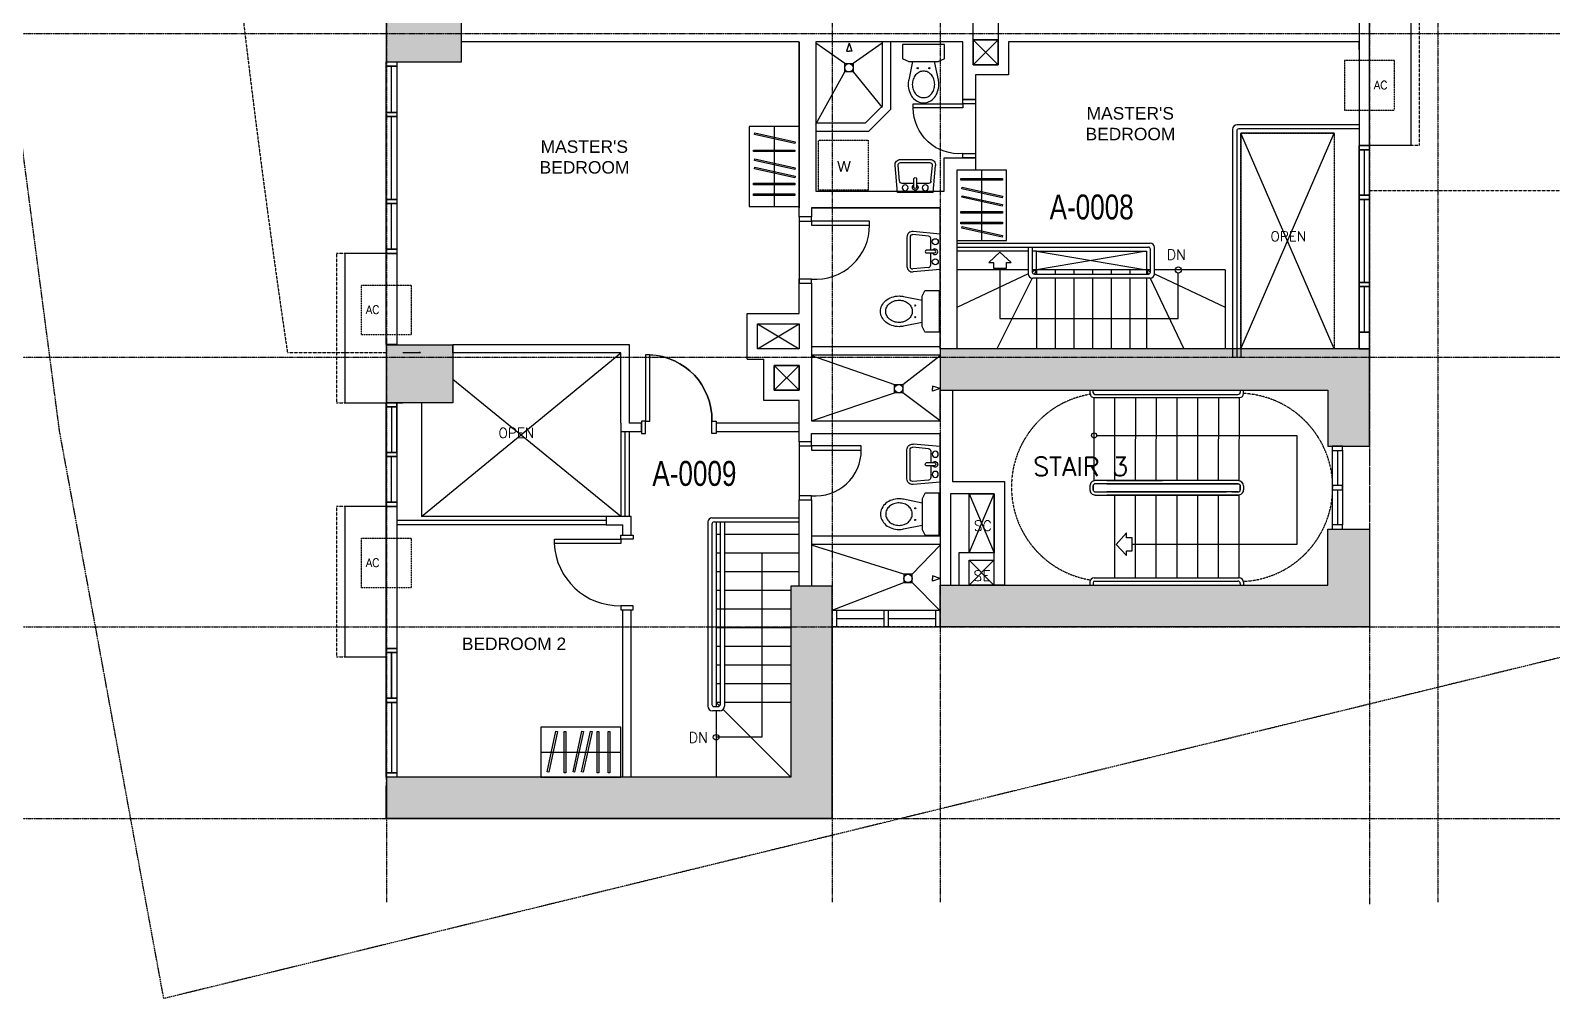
# Model space of a CAD drawing. Header units: inches. Extents: x -189245 to 740841, y -215444 to 469401.
# Drawn here: x 181993 to 200340, y -144612 to -132944 of the extents above; entities that cross this region are included whole.
import ezdxf
from ezdxf.enums import TextEntityAlignment as Align

# ---------------------------------------------------------------- set-up
doc = ezdxf.new("R2010")
doc.units = ezdxf.units.IN
doc.header["$LTSCALE"] = 10
doc.header["$MEASUREMENT"] = 0
for name, pattern in [('GRID NORMAL$0$GRID BASEMENT$0$GRID GROUND$0$GRID$0$$0$PHANTOM', [2.5, 1.25, -0.25, 0.25, -0.25, 0.25, -0.25]), ('HIDDEN', [0.375, 0.25, -0.125]), ('HIDDEN2', [0.1875, 0.125, -0.0625]), ('LEOJ', [0.3, 0.2, -0.1])]:
    doc.linetypes.add(name, pattern=pattern)
for name, color, linetype in [('3', 252, 'Continuous'), ('A-CMU WALL', 4, 'Continuous'), ('A-DOOR', 1, 'Continuous'), ('A-EQUIPMENT', 2, 'Continuous'), ('A-EQUIPTMENT', 1, 'Continuous'), ('A-FIXTURE', 2, 'Continuous'), ('A-FIXTURES', 2, 'Continuous'), ('A-GRID', 8, 'Continuous'), ('A-HATCH GRAVEL', 8, 'Continuous'), ('A-HATCH-SOLID', 252, 'Continuous'), ('A-RAILING', 2, 'Continuous'), ('A-SHEARWALL', 6, 'Continuous'), ('A-STAIR', 1, 'Continuous'), ('A-TEXT', 3, 'Continuous'), ('A-UNIT NUMBER', 2, 'Continuous'), ('A-WINDOW', 2, 'Continuous'), ('CABINET', 1, 'Continuous'), ('COLUMN', 6, 'Continuous'), ('GRID BASEMENT$0$A-PROPERTY LINE', 1, 'Continuous'), ('TEXT', 3, 'Continuous'), ('TSG - plaster', 4, 'Continuous'), ('TSG- Beam', 4, 'LEOJ'), ('TSG- DIM-WALL SETOUT', 1, 'Continuous'), ('TSG- OPENNING', 1, 'Continuous'), ('TSG- plaster', 4, 'Continuous'), ('TSG- ZOCALLO', 86, 'HIDDEN2'), ('TSG-DIM_WINDWS', 1, 'Continuous'), ('TSG-DRYWALL', 2, 'Continuous')]:
    doc.layers.add(name, color=color, linetype=linetype)
doc.styles.add('ARIAL', font='ARIAL.TTF', dxfattribs={"width": 0.75})
doc.styles.add('PRSP_Simplex', font='simplex.shx')

# ---------------------------------------------------------------- blocks, each defined once
blk = doc.blocks.new('STAIR 1 2 3')
at = {"layer": 'A-STAIR', "color": 2, "linetype": 'Continuous'}
for p, q in [((-38998, -30338), (-38998, -30300)), ((-38960, -30330), (-38960, -30300)), ((-38948, -30388), (-37198, -30388)), ((-38940, -30350), (-37216, -30350)), ((-37186, -30320), (-37186, -30300)), ((-37148, -30338), (-37148, -30300)), ((-39000, -31452), (-39000, -31501)), ((-38962, -31501), (-38962, -31451)), ((-38937, -31525), (-37353, -31525)), ((-37213, -31427), (-38859, -31427)), ((-38797, -31389), (-38127, -31389)), ((-38797, -31427), (-37213, -31427)), ((-37213, -31525), (-38797, -31525)), ((-37213, -31389), (-38023, -31389)), ((-37188, -31501), (-37188, -31451)), ((-37150, -31452), (-37150, -31501)), ((-38937, -31563), (-37213, -31563)), ((-37213, -31563), (-38797, -31563)), ((-39000, -32612), (-39000, -32650)), ((-38950, -32562), (-37200, -32562)), ((-38942, -32600), (-37218, -32600)), ((-37188, -32630), (-37188, -32650)), ((-37150, -32612), (-37150, -32650))]:
    blk.add_line(p, q, dxfattribs=at)
at = {"layer": 'A-STAIR', "linetype": 'Continuous'}
blk.add_line((-37040, -30300), (-37040, -30300), dxfattribs=at)
for points in [[(-38950, -31389), (-38948, -30388)], [(-38700, -31389), (-38698, -30388)], [(-38450, -31389), (-38448, -30388)], [(-38200, -31389), (-38198, -30388)], [(-37950, -31389), (-37948, -30388)], [(-37700, -31389), (-37698, -30388)], [(-37450, -31389), (-37448, -30388)], [(-37200, -31390), (-37198, -30388)], [(-38700, -32562), (-38700, -31563)], [(-38450, -32562), (-38450, -31563)], [(-38200, -32562), (-38200, -31563)], [(-37950, -32562), (-37950, -31563)], [(-37700, -32562), (-37700, -31563)], [(-37450, -32562), (-37450, -31563)], [(-37200, -32562), (-37200, -31561)]]:
    blk.add_lwpolyline(points, dxfattribs=at)
at = {"layer": 'A-STAIR'}
blk.add_lwpolyline([(-38920, -30844), (-36507, -30844), (-36507, -32157), (-38492, -32157)], dxfattribs=at)
at = {"layer": 'A-STAIR', "color": 2, "linetype": 'Continuous'}
for points in [[(-38859, -31427), (-38937, -31427, 0.414214), (-38962, -31452), (-38962, -31501)], [(-37291, -31427), (-37213, -31427, -0.414214), (-37188, -31452), (-37188, -31501)], [(-37291, -31525), (-37213, -31525, 0.414214), (-37188, -31500), (-37188, -31451)]]:
    blk.add_lwpolyline(points, format="xyb", dxfattribs=at)
for points in [[(-38023, -31389), (-38937, -31389)], [(-38962, -32620), (-38962, -32650)]]:
    blk.add_lwpolyline(points, dxfattribs=at)
at = {"layer": 'A-STAIR', "color": 2}
blk.add_lwpolyline([(-38560, -32020), (-38685, -32157), (-38560, -32293), (-38560, -32235), (-38492, -32235), (-38492, -32079), (-38560, -32079)], close=True, dxfattribs=at)
blk.add_circle((-38950, -30844), 30, dxfattribs=at)
at = {"layer": 'A-STAIR', "linetype": 'HIDDEN'}
for centre, radius, start, end in [((-38813, -31467), 1133, 99.4002, 260.906), ((-37208, -31471), 1134, 272.9105, 86.9794)]:
    blk.add_arc(centre, radius, start, end, dxfattribs=at)
at = {"layer": 'A-STAIR', "color": 2, "linetype": 'Continuous'}
for centre, radius, start, end in [((-38948, -30338), 50, 180, 270), ((-38940, -30330), 20, 180, 270), ((-37216, -30320), 30, 270, 0), ((-37198, -30338), 50, 270, 0), ((-38937, -31452), 63, 89.9999, 179.9999), ((-38938, -31500), 62.2, 180.1359, 270.7807), ((-38938, -31500), 62.2, 180.1359, 270.7808), ((-38938, -31500), 24.2, 180.3533, 271.9849), ((-38938, -31500), 24.2, 180.3534, 271.985), ((-37213, -31452), 63, 359.9999, 89.9999), ((-37212, -31500), 62.2, 269.2191, 359.864), ((-38950, -32612), 50, 90, 180), ((-38942, -32620), 20, 90, 180), ((-37218, -32630), 30, 0, 90), ((-37200, -32612), 50, 0, 90)]:
    blk.add_arc(centre, radius, start, end, dxfattribs=at)
blk = doc.blocks.new('grid')
at = {"layer": 'A-GRID', "linetype": 'GRID NORMAL$0$GRID BASEMENT$0$GRID GROUND$0$GRID$0$$0$PHANTOM'}
for p, q in [((-90633.8, -228688.5), (-90633.8, -289256.3)), ((-85258.8, -228688.5), (-85258.8, -289256.3)), ((-83958.8, -228688.5), (-83958.8, -289256.3)), ((-77958.8, -228688.5), (-77958.8, -289256.3)), ((-78783.8, -230188.4), (-78783.8, -289282.1))]:
    blk.add_line(p, q, dxfattribs=at)
for points in [[(-100703.5, -278787), (-33688.1, -278784.6)], [(-100703.6, -282686.6), (-33688.1, -282686.6)], [(-100703.6, -285936.6), (-33688.1, -285936.6)], [(-100703.6, -288249.1), (-33688.1, -288249.1)]]:
    blk.add_lwpolyline(points, dxfattribs=at)
blk = doc.blocks.new('SW6')
at = {"layer": 'A-HATCH-SOLID', "ltscale": 2}
blk.add_hatch(color=254, dxfattribs=at).paths.add_polyline_path([(0, -100), (0, 575), (500, 575), (500, -100), (500, -600), (-4675, -600), (-4675, -100)])
at = {"layer": 'A-SHEARWALL', "color": 6}
blk.add_lwpolyline([(0, -100), (0, 575), (500, 575), (500, -100), (500, -100), (500, -600), (-4675, -600), (-4675, -100), (-4675, -100), (-4675, -100), (0, -100)], dxfattribs=at)
blk = doc.blocks.new('SW-5')
at = {"layer": 'A-HATCH-SOLID', "ltscale": 2}
blk.add_hatch(color=254, dxfattribs=at).paths.add_polyline_path([(0, 2800), (-500, 2800), (-500, 500), (-5375, 500), (-5375, 0), (0, 0)])
at = {"layer": 'A-SHEARWALL', "ltscale": 2}
blk.add_lwpolyline([(0, 2800), (-500, 2800), (-500, 500), (-5375, 500), (-5375, 0), (0, 0), (0, 2800)], dxfattribs=at)
at = {"layer": 'A-SHEARWALL', "color": 6, "ltscale": 2}
blk.add_lwpolyline([(0, 2800), (-500, 2800), (-500, 500), (-5375, 500), (-5375, 0), (0, 0), (0, 2800)], dxfattribs=at)
blk = doc.blocks.new('door700')
at = {"color": 2}
for points in [[(50, 150), (100, 150), (100, 850), (50, 850)], [(50, 150), (0, 150), (0, 0), (50, 0)], [(800, 150), (750, 150), (750, 0), (800, 0)]]:
    blk.add_lwpolyline(points, close=True, dxfattribs=at)
at = {"color": 1}
blk.add_arc((100, 198), 652, 355.7578, 90, dxfattribs=at)
blk = doc.blocks.new('door600')
at = {"color": 2}
for points in [[(50, 150), (100, 150), (100, 750), (50, 750)], [(50, 150), (0, 150), (0, 0), (50, 0)], [(700, 150), (650, 150), (650, 0), (700, 0)]]:
    blk.add_lwpolyline(points, close=True, dxfattribs=at)
at = {"color": 1}
blk.add_arc((100, 198), 552, 355.0209, 90, dxfattribs=at)
blk = doc.blocks.new('A$C0CD851AE')
at = {"layer": 'A-DOOR', "color": 2}
for points in [[(25, 150), (-25, 150), (-25, 950), (25, 950)], [(-825, 0), (-775, 0), (-775, 150), (-825, 150)], [(25, 150), (75, 150), (75, 0), (25, 0)]]:
    blk.add_lwpolyline(points, close=True, dxfattribs=at)
at = {"layer": 'A-DOOR'}
blk.add_arc((10, 166), 785, 92.5491, 181.1461, dxfattribs=at)
blk = doc.blocks.new('A$C7D1D0043')
at = {"layer": 'COLUMN', "linetype": 'Continuous'}
for points in [[(-47475, -43108), (-46575, -43108), (-46575, -43808), (-47475, -43808)], [(-47475, -47213), (-46675, -47213), (-46675, -47913), (-47475, -47913)]]:
    blk.add_hatch(color=253, dxfattribs=at).paths.add_polyline_path(points)
for points in [[(-47475, -43108), (-46575, -43108), (-46575, -43808), (-47475, -43808)], [(-47475, -47213), (-46675, -47213), (-46675, -47913), (-47475, -47913)]]:
    blk.add_lwpolyline(points, close=True, dxfattribs=at)
blk = doc.blocks.new('A$C588E7C43')
at = {"layer": 'CABINET', "color": 2, "linetype": 'HIDDEN', "ltscale": 500}
blk.add_line((-300, -964), (-300, 0), dxfattribs=at)
at = {"layer": 'CABINET', "color": 1, "linetype": 'Continuous'}
blk.add_lwpolyline([(0, -964), (-600, -964), (-600, 0), (0, 0)], close=True, dxfattribs=at)
at = {"layer": 'CABINET', "color": 2}
for points in [[(-50, -153), (-50, -133), (-550, -133), (-550, -153)], [(-50, -283), (-50, -263), (-550, -263), (-550, -283)], [(-47, -365), (-51, -346), (-539, -453), (-535, -473)], [(-47, -467), (-51, -448), (-539, -556), (-535, -575)], [(-50, -681), (-50, -661), (-550, -661), (-550, -681)], [(-47, -780), (-51, -760), (-539, -868), (-535, -888)]]:
    blk.add_lwpolyline(points, close=True, dxfattribs=at)
blk = doc.blocks.new('SHOWERHD')
at = {"layer": 'A-FIXTURES', "color": 2}
for p, q in [((-31, 93), (0, 93)), ((0, 0), (-31, 93)), ((0, 0), (31, 93)), ((31, 93), (0, 93))]:
    blk.add_line(p, q, dxfattribs=at)
blk = doc.blocks.new('EFLSHR-P')
at = {"layer": 'A-FIXTURES'}
for points in [[(186, -248), (216, -184, 0.142156), (218, -178), (218, 178, 0.142156), (216, 184), (186, 248, 0.256929), (177, 252), (13, 252), (13, -253), (177, -253)], [(218, -133), (441, -179, 0.05118), (495, -185, 0.083091), (582, -170, 0.090724), (653, -131, 0.104124), (702, -69, 0.11609), (718, 0, 0.11609), (702, 69, 0.104124), (653, 131, 0.090724), (582, 170, 0.083091), (495, 185, 0.05118), (441, 179), (218, 133)]]:
    blk.add_lwpolyline(points, format="xyb", dxfattribs=at)
blk.add_lwpolyline([(495, 135, 0.084254), (433, 124, 0.091411), (382, 95, 0.103766), (347, 50, 0.114587), (335, 0, 0.114587), (347, -50, 0.103766), (382, -95, 0.091411), (433, -124, 0.084254), (495, -135, 0.084254), (558, -124, 0.091411), (609, -95, 0.103766), (644, -50, 0.114587), (655, 0, 0.114587), (644, 50, 0.103766), (609, 95, 0.091411), (558, 124, 0.084254)], format="xyb", close=True, dxfattribs=at)
for centre in [(300, 70), (300, -70)]:
    blk.add_circle(centre, 6.77, dxfattribs=at)
blk.add_arc((177, -243), 10, 270, 327.6371, dxfattribs=at)
blk = doc.blocks.new('LAV')
for p, q in [((-214, 0), (-243, -326)), ((214, 0), (-214, 0)), ((214, 0), (243, -326)), ((-189, -139), (-206, -329)), ((-18, -112), (-159, -112)), ((-18, -63), (-18, -170)), ((18, -63), (18, -170)), ((159, -112), (18, -112)), ((189, -139), (206, -329)), ((-176, -362), (176, -362)), ((-176, -400), (176, -400))]:
    blk.add_line(p, q)
for centre in [(-121, -58), (121, -58)]:
    blk.add_circle(centre, 36)
for centre, radius, start, end in [((-159, -142), 30, 90, 174.9088), ((0, -63), 34.1, 301.2757, 238.7243), ((0, -71), 19.7, 25.7914, 154.2086), ((0, -161), 19.7, 205.7914, 334.2086), ((159, -142), 30, 5.0912, 90), ((-176, -332), 68, 174.9088, 270), ((-176, -332), 30, 174.9088, 270), ((176, -332), 68, 270, 5.0912), ((176, -332), 30, 270, 5.0912)]:
    blk.add_arc(centre, radius, start, end)

msp = doc.modelspace()

# ---------------------------------------------------------------- hatches: boundary and pattern name
at = {"layer": 'TSG- DIM-WALL SETOUT'}
h = msp.add_hatch(color=253, dxfattribs=at)
h.paths.add_polyline_path([(186285.29041, -132626.32537), (187185.29041, -132626.32537), (187185.29041, -133326.32537), (186285.29041, -133326.32537)])
h.paths.add_polyline_path([(197335.29041, -109930.85693), (198135.29041, -109930.85693), (198135.29041, -109230.85693), (197335.29041, -109230.85693)])
h.paths.add_polyline_path([(201710.2904, -122730.85693), (202410.2904, -122730.85693), (202410.2904, -121730.85693), (201710.2904, -121730.85693)])
h.paths.add_polyline_path([(207710.29041, -122730.85693), (208410.29041, -122730.85693), (208410.29041, -121730.85693), (207710.29041, -121730.85693)])
h.paths.add_polyline_path([(213710.29041, -122730.85693), (214410.29041, -122730.85693), (214410.29041, -121730.85693), (213710.29041, -121730.85693)])
h.paths.add_polyline_path([(219710.29041, -122730.85693), (220410.29041, -122730.85693), (220410.29041, -121730.85693), (219710.29041, -121730.85693)])
h.paths.add_polyline_path([(201710.2904, -117730.85693), (202410.2904, -117730.85693), (202410.2904, -116730.85693), (201710.2904, -116730.85693)])
h.paths.add_polyline_path([(204710.29041, -110230.85693), (205410.29041, -110230.85693), (205410.29041, -109230.85693), (204710.29041, -109230.85693)])
h.paths.add_polyline_path([(210710.29041, -110230.85693), (211410.29041, -110230.85693), (211410.29041, -109230.85693), (210710.29041, -109230.85693)])
h.paths.add_polyline_path([(197335.29041, -122730.85693), (198135.29041, -122730.85693), (198135.29041, -122030.85693), (197335.29041, -122030.85693)])
h.paths.add_polyline_path([(186285.29041, -115430.85693), (186285.29041, -116530.85693), (186985.29041, -116530.85693), (186985.29041, -115430.85693)])
h.paths.add_polyline_path([(197335.29041, -129330.85693), (198135.29041, -129330.85693), (198135.29041, -128630.85693), (197335.29041, -128630.85693)])
h.paths.add_polyline_path([(197335.29041, -103330.85693), (198135.29041, -103330.85693), (198135.29041, -102630.85693), (197335.29041, -102630.85693)])
h.paths.add_polyline_path([(192960.29041, -102580.85693), (194060.29, -102580.85683), (194060.29028, -103380.85683), (192960.29041, -103380.85693)])
h.paths.add_polyline_path([(213710.29041, -117730.85693), (214410.29041, -117730.85693), (214410.29041, -116730.85693), (213710.29041, -116730.85693)])
h.paths.add_polyline_path([(216710.64854, -110230.85693), (217410.64854, -110230.85693), (217410.64854, -109230.85693), (216710.64854, -109230.85693)])
h.paths.add_polyline_path([(219710.29041, -117730.85693), (220410.29041, -117730.85693), (220410.29041, -116730.85693), (219710.29041, -116730.85693)])
h.paths.add_polyline_path([(207710.29041, -117730.85693), (208410.29041, -117730.85693), (208410.29041, -116730.85693), (207710.29041, -116730.85693)])
h.paths.add_polyline_path([(186285.29041, -95230.85693), (187085.29041, -95230.85693), (187085.29041, -94530.85693), (186285.29041, -94530.85693)])
h.paths.add_polyline_path([(186285.29041, -99330.85985), (187185.29041, -99330.85985), (187185.29041, -98630.85985), (186285.29041, -98630.85985)])
h.paths.add_polyline_path([(186285.29041, -107330.85693), (187285.29041, -107330.85693), (187285.29041, -106630.85693), (186285.29041, -106630.85693)])
h.paths.add_polyline_path([(186285.29041, -124630.85693), (187285.29041, -124630.85693), (187285.29041, -125330.85693), (186285.29041, -125330.85693)])
h.paths.add_polyline_path([(192960.29041, -128580.85704), (194060.29, -128580.85693), (194060.29028, -129380.85693), (192960.29041, -129380.85704)])
h.paths.add_polyline_path([(186285.29041, -136730.85693), (187085.29041, -136730.85693), (187085.29041, -137430.85693), (186285.29041, -137430.85693)])
edge = h.paths.add_edge_path()
edge.add_line((233760.29041, -115230.85693), (233760.29041, -113730.85693))
edge = h.paths.add_edge_path()
edge.add_line((233760.29041, -121230.85693), (233760.29041, -122730.85693))
h.paths.add_polyline_path([(233160.29041, -115230.85693), (233760.29041, -115230.85693), (233760.29041, -113730.85693), (233160.29041, -113730.85693)])
h.paths.add_polyline_path([(233160.29041, -116730.85693), (233760.29041, -116730.85693), (233760.29041, -118230.85693), (233160.29041, -118230.85693)])
h.paths.add_polyline_path([(233160.29041, -109230.85693), (233760.29041, -109230.85693), (233760.29041, -110730.85693), (233160.29041, -110730.85693)])
edge = h.paths.add_edge_path()
edge.add_line((233160.29041, -121230.85693), (233160.29041, -122730.85693))
h.paths.add_polyline_path([(233160.29041, -121230.85693), (233760.29041, -121230.85693), (233760.29041, -122730.85693), (233160.29041, -122730.85693)])

# ---------------------------------------------------------------- linework, layer by layer
at = {"layer": '3', "color": 251, "linetype": 'GRID NORMAL$0$GRID BASEMENT$0$GRID GROUND$0$GRID$0$$0$PHANTOM', "flags": 128}
msp.add_lwpolyline([(237371.35219, -102411.03171), (236907.36937, -111088.63621), (237289.02822, -123192.62054), (238264.2428, -131263.91886), (183600.45806, -144612.45953), (182343.32397, -137766.93444), (181388.25096, -130469.16522), (180807.8851, -123132.083), (180604.30197, -115794.90685), (180780.48662, -108467.02455), (181335.07245, -101137.97723), (182262.72419, -93856.83294), (183496.50524, -87007.06036), (237390.30657, -102403.83529)], dxfattribs=at)
at = {"layer": 'A-CMU WALL', "color": 1}
for p, q in [((197708.08928, -136780.85665), (196583.10566, -134180.85811)), ((196583.10566, -136780.85665), (197708.08928, -134180.85811)), ((186694.67209, -136830.85693), (186683.10625, -136821.40902)), ((186708.10625, -138802.34488), (189108.10625, -136830.85693)), ((189108.10625, -138802.34488), (187085.29041, -137149.94552))]:
    msp.add_line(p, q, dxfattribs=at)
at = {"layer": 'A-CMU WALL'}
for p, q in [((198008.14888, -136780.85662), (198008.14888, -134330.8536)), ((198133.14888, -136780.85662), (198133.14888, -134330.8536))]:
    msp.add_line(p, q, dxfattribs=at)
at = {"layer": 'A-CMU WALL', "ltscale": 500}
msp.add_line((189108.10625, -139027.34488), (189258.10625, -139027.34488), dxfattribs=at)
at = {"layer": 'A-CMU WALL'}
for points in [[(198133.14888, -131630.85944), (198008.14888, -131630.85944), (198008.14888, -134330.8536), (198133.14888, -134330.8536)], [(186283.10625, -135630.85398), (186408.10625, -135630.85398), (186408.10625, -136730.85691), (186283.10625, -136730.85691)], [(198133.14888, -136580.8536), (198008.14888, -136580.8536), (198008.14888, -136780.85662), (198133.14888, -136780.85662)], [(186408.10625, -138030.85691), (186283.10625, -138030.85691), (186283.10625, -137430.85691), (186408.10625, -137430.85691)], [(186283.10625, -138680.85691), (186408.10625, -138680.85691), (186408.10625, -140393.39022), (186283.10625, -140393.39022)]]:
    msp.add_lwpolyline(points, close=True, dxfattribs=at)
at = {"layer": 'A-DOOR'}
for p, q in [((193383.10625, -133827.87205), (193383.10625, -134427.87205)), ((191258.10625, -135240.81157), (191258.10625, -135940.81157)), ((191258.10625, -137952.34488), (191258.10625, -138552.34488))]:
    msp.add_line(p, q, dxfattribs=at)
at = {"layer": 'A-DOOR', "color": 2}
for points in [[(189408.10625, -137652.34488), (189458.10625, -137652.34488), (189458.10625, -136852.34488), (189408.10625, -136852.34488)], [(189408.10625, -137652.34488), (189358.10625, -137652.34488), (189358.10625, -137802.34488), (189408.10625, -137802.34488)], [(190258.10625, -137802.34488), (190208.10625, -137802.34488), (190208.10625, -137652.34488), (190258.10625, -137652.34488)]]:
    msp.add_lwpolyline(points, close=True, dxfattribs=at)
at = {"layer": 'A-DOOR'}
msp.add_arc((189423.18919, -137636.64213), 785.07412, 358.853915196, 87.450864272, dxfattribs=at)
at = {"layer": 'A-EQUIPMENT', "ltscale": 100}
for points in [[(198133.10625, -131630.85983), (198633.10625, -131630.85983), (198633.10625, -134330.85398), (198133.10625, -134330.85398)], [(186283.10625, -135630.85398), (185783.10624, -135630.85398), (185783.10624, -137430.85691), (186283.10624, -137430.85691)], [(186283.10625, -138680.85691), (185783.10624, -138680.85691), (185783.10624, -140493.39022), (186283.10625, -140493.39022)]]:
    msp.add_lwpolyline(points, dxfattribs=at)
at = {"layer": 'A-EQUIPTMENT', "linetype": 'HIDDEN'}
for points in [[(198633.10625, -131630.85983), (198733.10625, -131630.85983), (198733.10625, -134330.85398), (198633.10625, -134330.85398)], [(185783.10624, -135630.85398), (185683.10624, -135630.85398), (185683.10624, -137430.85691), (185783.10624, -137430.85691)], [(185783.10624, -138680.85691), (185683.10624, -138680.85691), (185683.10624, -140493.39022), (185783.10624, -140493.39022)]]:
    msp.add_lwpolyline(points, dxfattribs=at)
at = {"layer": 'A-EQUIPTMENT', "color": 1, "linetype": 'HIDDEN2'}
for points in [[(198433.10625, -133305.85691), (197833.10625, -133305.85691), (197833.10625, -133905.85691), (198433.10625, -133905.85691)], [(185983.10625, -136012.45435), (186583.10625, -136012.45435), (186583.10625, -136612.45435), (185983.10625, -136612.45435)], [(185983.10625, -139062.45728), (186583.10625, -139062.45728), (186583.10625, -139662.45728), (185983.10625, -139662.45728)]]:
    msp.add_lwpolyline(points, close=True, dxfattribs=at)
at = {"layer": 'A-FIXTURE', "linetype": 'HIDDEN2'}
msp.add_lwpolyline([(192090.87101, -134268.11998), (192090.87101, -134868.11998), (191490.87101, -134868.11998), (191490.87101, -134268.11998)], close=True, dxfattribs=at)
at = {"layer": 'A-FIXTURES', "color": 1}
for p, q in [((191808.13585, -133343.76504), (191458.13585, -133098.76504)), ((192258.13585, -133098.76504), (191908.13585, -133343.76504)), ((191458.13585, -134073.76504), (191808.13585, -133443.76504)), ((191908.13585, -133443.76504), (192258.13585, -133873.76504)), ((192520.63585, -139498.76386), (191408.13585, -139148.76386)), ((192958.13585, -139148.76386), (192620.63585, -139498.76386)), ((191658.10625, -139930.85693), (192520.63585, -139598.76386)), ((192620.63585, -139598.76386), (192958.13585, -139939.80921))]:
    msp.add_line(p, q, dxfattribs=at)
at = {"layer": 'A-FIXTURES', "color": 1, "linetype": 'Continuous'}
for p, q in [((191408.13585, -136861.29717), (192409.43916, -137211.29717)), ((192509.43916, -137211.29717), (192958.13585, -136861.29717)), ((191408.13585, -137650.85693), (192409.43916, -137311.29717)), ((192958.13585, -137650.85693), (192509.43916, -137311.29717))]:
    msp.add_line(p, q, dxfattribs=at)
at = {"layer": 'A-FIXTURES', "color": 2}
for points in [[(191808.13585, -133443.76504), (191808.13585, -133343.76504), (191908.13585, -133343.76504), (191908.13585, -133443.76504)], [(192520.63585, -139598.76386), (192620.63585, -139598.76386), (192620.63585, -139498.76386), (192520.63585, -139498.76386)]]:
    msp.add_lwpolyline(points, close=True, dxfattribs=at)
at = {"layer": 'A-FIXTURES'}
msp.add_lwpolyline([(192509.43916, -137311.29717), (192409.43916, -137311.29717), (192409.43916, -137211.29717), (192509.43916, -137211.29717)], close=True, dxfattribs=at)
at = {"layer": 'A-FIXTURES', "color": 2}
for centre in [(191858.13585, -133393.76504), (192570.63585, -139548.76386)]:
    msp.add_circle(centre, 50, dxfattribs=at)
at = {"layer": 'A-FIXTURES'}
msp.add_circle((192459.43916, -137261.29717), 50, dxfattribs=at)
at = {"layer": 'A-GRID', "color": 2}
msp.add_circle((195828.3689, -135830.85664), 37.46139, dxfattribs=at)
at = {"layer": 'A-HATCH GRAVEL', "color": 1}
for p, q in [((186694.67209, -136830.85693), (186483.10625, -136830.85693)), ((189358.10625, -137777.34488), (189358.10625, -137677.34488))]:
    msp.add_line(p, q, dxfattribs=at)
at = {"layer": 'A-RAILING'}
for p, q in [((198008.1319, -134080.85811), (196538.10566, -134080.85811)), ((196483.10566, -134135.85811), (196483.10566, -136880.85811)), ((196533.10566, -134155.85811), (196533.10566, -136880.85811)), ((198008.1319, -134130.85811), (196558.10566, -134130.85811)), ((193158.10625, -135505.85703), (195488.62678, -135505.85703)), ((193158.10625, -135555.85703), (195468.62678, -135555.85703)), ((194018.99475, -135555.85703), (194018.99475, -135875.85703)), ((194068.99475, -135555.85703), (194068.99475, -135855.85703)), ((195493.62678, -135855.85703), (195493.62678, -135580.85703)), ((195543.62678, -135875.85703), (195543.62678, -135560.85703)), ((195488.62678, -135930.85703), (194073.99475, -135930.85703)), ((194093.99475, -135880.85703), (195468.62678, -135880.85703)), ((189158.10625, -137777.34488), (189158.10625, -138802.34488)), ((189208.10625, -137777.34488), (189208.10625, -138802.34488)), ((188933.10625, -138852.34488), (186408.08927, -138852.34488)), ((190158.10625, -138868.39024), (190158.10625, -141088.39024)), ((190208.10625, -138818.39024), (191258.10625, -138818.39024)), ((190233.10625, -138868.39024), (191258.10625, -138868.39024)), ((190308.10625, -138868.39024), (190308.10625, -141068.39024)), ((190358.10625, -138868.39024), (190358.10625, -141088.39024)), ((188933.10625, -138902.34488), (186408.08927, -138902.34488)), ((190208.10625, -138893.39024), (190208.10625, -141068.39024)), ((190303.10625, -141143.39024), (190213.10625, -141143.39024)), ((190233.10625, -141093.39024), (190283.10625, -141093.39024))]:
    msp.add_line(p, q, dxfattribs=at)
at = {"layer": 'A-RAILING', "color": 1}
for p, q in [((197708.8854, -134180.85811), (196583.10566, -134180.85811)), ((196583.10566, -134180.85811), (196583.10566, -136880.85811)), ((189108.10625, -137777.34488), (189108.10625, -138802.34488)), ((186408.10625, -138802.34488), (186408.08927, -138802.34488)), ((188933.10625, -138802.34488), (186708.10625, -138802.34488))]:
    msp.add_line(p, q, dxfattribs=at)
at = {"layer": 'A-RAILING', "color": 1, "linetype": 'HIDDEN2'}
msp.add_lwpolyline([(196583.10615, -134180.85923), (197708.08917, -134180.85923), (197708.08917, -136780.8564), (196583.10615, -136780.8564)], close=True, dxfattribs=at)
at = {"layer": 'A-RAILING'}
for centre, radius, start, end in [((196538.10566, -134135.85811), 55, 90, 180), ((196558.10566, -134155.85811), 25, 90, 180), ((195468.62678, -135580.85703), 25, 0, 90), ((195488.62678, -135560.85703), 55, 0, 90), ((194073.99475, -135875.85703), 55, 180, 270), ((194093.99475, -135855.85703), 25, 180, 270), ((195468.62678, -135855.85703), 25, 270, 0), ((195488.62678, -135875.85703), 55, 270, 0), ((190208.10625, -138868.39024), 50, 90, 180), ((190233.10625, -138893.39024), 25, 90, 180), ((190233.10625, -141068.39024), 25, 180, 270), ((190283.10625, -141068.39024), 25, 270, 0), ((190213.10625, -141088.39024), 55, 180, 270), ((190303.10625, -141088.39024), 55, 270, 0)]:
    msp.add_arc(centre, radius, start, end, dxfattribs=at)
at = {"layer": 'A-SHEARWALL'}
for p, q in [((198133.10625, -137280.85693), (198133.10625, -136880.85693)), ((198133.10625, -137280.85693), (198133.10625, -137280.85693)), ((192958.10625, -140130.85693), (192958.10625, -139730.85693)), ((186283.10625, -142443.39024), (186283.10625, -142043.39024)), ((186283.10625, -142443.39024), (186283.10625, -142043.39024)), ((186283.10625, -142443.39024), (186283.10625, -142043.39024)), ((191657.9996, -142443.39024), (186282.9996, -142443.39024)), ((191657.9996, -142443.39024), (186282.9996, -142443.39024)), ((191657.9996, -142443.39024), (186282.9996, -142443.39024))]:
    msp.add_line(p, q, dxfattribs=at)
at = {"layer": 'A-STAIR'}
for p, q in [((194118.99475, -135830.85664), (194118.99475, -135605.85664)), ((194018.99475, -135830.85664), (193158.10625, -135830.85664)), ((194118.99475, -135830.85664), (194068.99475, -135830.85664)), ((195493.62678, -135830.85664), (195443.99397, -135830.85664)), ((196393.99397, -135830.85664), (195543.62678, -135830.85664)), ((190258.10625, -138868.39024), (190258.10625, -141043.39024)), ((190308.10625, -139018.39024), (190258.10625, -139018.39024)), ((191258.10625, -139018.39024), (190358.10625, -139018.39024)), ((190308.10625, -139243.39024), (190258.10625, -139243.39024)), ((191258.10625, -139243.39024), (190358.10625, -139243.39024)), ((190308.10625, -139468.39024), (190258.10625, -139468.39024)), ((191258.10625, -139468.39024), (190358.10625, -139468.39024)), ((190308.10625, -139693.39024), (190258.10625, -139693.39024)), ((191157.9996, -139693.39024), (190358.10625, -139693.39024)), ((191157.9996, -139918.39024), (190258.10625, -139918.39024)), ((191157.9996, -140143.39024), (190258.10625, -140143.39024)), ((190308.10625, -140368.39024), (190258.10625, -140368.39024)), ((191157.9996, -140368.39024), (190358.10625, -140368.39024)), ((190308.10625, -140593.39024), (190258.10625, -140593.39024)), ((191157.9996, -140593.39024), (190358.10625, -140593.39024)), ((190308.10625, -140818.39024), (190258.10625, -140818.39024)), ((191157.9996, -140818.39024), (190358.10625, -140818.39024)), ((190308.10625, -141043.39024), (190258.10625, -141043.39024)), ((190258.10625, -141043.39024), (190300.78139, -141086.07044)), ((190258.10625, -141043.39024), (190258.10625, -141093.39024)), ((191157.9996, -141043.39024), (190358.10625, -141043.39024)), ((190258.10625, -141143.39024), (190258.10625, -141943.39024)), ((190341.99215, -141127.28608), (191157.9996, -141943.39024)), ((191157.9996, -141943.39024), (190258.10625, -141943.39024))]:
    msp.add_line(p, q, dxfattribs=at)
at = {"layer": 'A-STAIR', "elevation": 0}
for points in [[(194018.99475, -135605.85664), (193158.10625, -135605.85664)], [(194118.99475, -135605.85664), (194068.99475, -135605.85664)], [(193679.87009, -135810.29031), (193679.87009, -136414.74801), (195828.3689, -136414.74801), (195828.3689, -135868.31803)], [(195443.99397, -135830.85664), (194118.99475, -135830.85664)], [(195443.99397, -135830.85664), (195443.99397, -135880.85703)], [(195443.99397, -135930.85703), (195443.99397, -136780.85664)], [(196393.99397, -135830.85664), (196393.99397, -136780.85664)]]:
    msp.add_lwpolyline(points, dxfattribs=at)
at = {"layer": 'A-STAIR', "color": 2, "elevation": 0}
msp.add_lwpolyline([(193816.37009, -135741.47018), (193679.87009, -135617.16545), (193543.37009, -135741.47018), (193601.87009, -135741.47018), (193601.87009, -135810.29031), (193757.87009, -135810.29031), (193757.87009, -135741.47018)], close=True, dxfattribs=at)
at = {"layer": 'A-STAIR'}
for points in [[(194019.03838, -135878.04731), (193158.10625, -136284.50429)], [(194069.02839, -135930.63235), (193643.24726, -136780.85664)], [(194118.99475, -135830.85664), (194068.99475, -135854.46227)], [(194118.99475, -135830.85664), (194093.95523, -135880.857)], [(194118.99475, -135830.85664), (194118.99475, -135880.85703)], [(194118.99475, -135930.85703), (194118.99475, -136780.85664)], [(194343.99475, -135830.85664), (194343.99475, -135880.85703)], [(194343.99475, -135930.85703), (194343.99475, -136780.85664)], [(194568.99475, -135830.85664), (194568.99475, -135880.85703)], [(194568.99475, -135930.85703), (194568.99475, -136780.85664)], [(194793.99475, -135830.85664), (194793.99475, -135880.85703)], [(194793.99475, -135930.85703), (194793.99475, -136780.85664)], [(195018.99475, -135830.85664), (195018.99475, -135880.85703)], [(195018.99475, -135930.85703), (195018.99475, -136780.85664)], [(195243.99475, -135830.85664), (195243.99475, -135880.85703)], [(195243.99475, -135930.85703), (195243.99475, -136780.85664)], [(195443.99397, -135830.85664), (195467.6911, -135880.85703)], [(195443.99397, -135830.85664), (195493.62678, -135854.36688)], [(195491.35594, -135930.78928), (195893.99397, -136780.34608)], [(195543.58381, -135878.03069), (196393.99397, -136280.85585)]]:
    msp.add_lwpolyline(points, dxfattribs=at)
at = {"layer": 'A-WINDOW', "color": 2, "linetype": 'Continuous'}
for p, q in [((198008.14888, -133173.85534), (198008.14888, -133080.85298)), ((198133.14888, -133173.85534), (198133.14888, -133080.85298)), ((186345.60625, -133930.85398), (186345.60625, -133373.69494)), ((186345.60625, -134980.85398), (186345.60625, -133980.85398)), ((198070.64888, -134380.8536), (198070.64888, -134930.8536)), ((186345.60625, -135580.85398), (186345.60625, -135030.85398)), ((198070.64888, -134980.8536), (198070.64888, -135980.8536)), ((198070.64888, -136030.8536), (198070.64888, -136580.8536)), ((186345.60625, -137480.85691), (186345.60625, -138030.85691)), ((186345.60625, -138630.85691), (186345.60625, -138080.85691)), ((186345.60625, -140993.39022), (186345.60625, -140443.39022)), ((186345.60625, -140443.39022), (186345.60625, -140993.39022)), ((186345.60625, -141043.39022), (186345.60625, -141893.39022))]:
    msp.add_line(p, q, dxfattribs=at)
at = {"layer": 'A-WINDOW'}
for p, q in [((186283.10625, -133323.69497), (186483.10625, -133323.69497)), ((186283.10625, -137430.85693), (186483.10625, -137430.85693))]:
    msp.add_line(p, q, dxfattribs=at)
at = {"layer": 'A-WINDOW', "ltscale": 50}
for p, q in [((197746.53043, -138005.85692), (197746.53043, -138429.68523)), ((197746.53042, -138480.85687), (197746.53042, -138905.85692)), ((191658.10625, -139930.85693), (191708.10625, -139930.85693)), ((191658.10625, -140130.85693), (191658.10625, -139930.85693)), ((191708.10625, -139930.85693), (191708.10625, -140130.85693)), ((192283.10625, -139930.85693), (192333.10625, -139930.85693)), ((192283.10625, -140130.85693), (192283.10625, -139930.85693)), ((192333.10625, -139930.85693), (192333.10625, -140130.85693)), ((192908.10625, -139930.85693), (192958.10625, -139930.85693)), ((192908.10625, -140130.85693), (192908.10625, -139930.85693)), ((191708.10625, -140130.85693), (191658.10625, -140130.85693)), ((191708.10625, -140030.85693), (192283.10625, -140030.85693)), ((192333.10625, -140130.85693), (192283.10625, -140130.85693)), ((192333.10625, -140030.85693), (192908.10625, -140030.85693)), ((192958.10625, -140130.85693), (192908.10625, -140130.85693))]:
    msp.add_line(p, q, dxfattribs=at)
at = {"layer": 'A-WINDOW', "color": 1, "ltscale": 50}
for p, q in [((191708.10625, -139930.85693), (192908.10625, -139930.85693)), ((191708.10625, -140130.85693), (192908.10625, -140130.85693))]:
    msp.add_line(p, q, dxfattribs=at)
at = {"layer": 'A-WINDOW', "color": 2, "linetype": 'Continuous'}
for points in [[(186283.10625, -133323.69494), (186408.10625, -133323.69494), (186408.10625, -133373.69494), (186283.10625, -133373.69494)], [(186283.10625, -133930.85398), (186408.10625, -133930.85398), (186408.10625, -133980.85398), (186283.10625, -133980.85398)], [(198008.14888, -134380.8536), (198133.14888, -134380.8536), (198133.14888, -134330.8536), (198008.14888, -134330.8536)], [(186283.10625, -134980.85398), (186408.10625, -134980.85398), (186408.10625, -135030.85398), (186283.10625, -135030.85398)], [(198133.14888, -134930.8536), (198008.14888, -134930.8536), (198008.14888, -134980.8536), (198133.14888, -134980.8536)], [(186283.10625, -135580.85398), (186408.10625, -135580.85398), (186408.10625, -135630.85398), (186283.10625, -135630.85398)], [(198133.14888, -135980.8536), (198008.14888, -135980.8536), (198008.14888, -136030.8536), (198133.14888, -136030.8536)], [(186283.10625, -137480.85691), (186408.10625, -137480.85691), (186408.10625, -137430.85691), (186283.10625, -137430.85691)], [(186283.10625, -138030.85691), (186408.10625, -138030.85691), (186408.10625, -138080.85691), (186283.10625, -138080.85691)], [(186283.10625, -138630.85691), (186408.10625, -138630.85691), (186408.10625, -138680.85691), (186283.10625, -138680.85691)], [(186283.10625, -140393.39022), (186408.10625, -140393.39022), (186408.10625, -140443.39022), (186283.10625, -140443.39022)], [(186283.10625, -140993.39022), (186408.10625, -140993.39022), (186408.10625, -141043.39022), (186283.10625, -141043.39022)], [(186283.10625, -141893.39022), (186408.10625, -141893.39022), (186408.10625, -141943.39022), (186283.10625, -141943.39022)]]:
    msp.add_lwpolyline(points, close=True, dxfattribs=at)
at = {"layer": 'A-WINDOW', "color": 1, "linetype": 'Continuous'}
for points in [[(186408.10625, -133930.85398), (186283.10625, -133930.85398), (186283.10625, -133373.69494), (186408.10625, -133373.69494)], [(186408.10625, -134980.85398), (186283.10625, -134980.85398), (186283.10625, -133980.85398), (186408.10625, -133980.85398)], [(198008.14888, -134930.8536), (198133.14888, -134930.8536), (198133.14888, -134380.8536), (198008.14888, -134380.8536)], [(186283.10625, -135030.85398), (186408.10625, -135030.85398), (186408.10625, -135580.85398), (186283.10625, -135580.85398)], [(198008.14888, -135980.8536), (198133.14888, -135980.8536), (198133.14888, -134980.8536), (198008.14888, -134980.8536)], [(198008.14888, -136580.8536), (198133.14888, -136580.8536), (198133.14888, -136030.8536), (198008.14888, -136030.8536)], [(186408.10625, -137480.85691), (186283.10625, -137480.85691), (186283.10625, -138030.85691), (186408.10625, -138030.85691)], [(186408.10625, -138630.85691), (186283.10625, -138630.85691), (186283.10625, -138080.85691), (186408.10625, -138080.85691)], [(186408.10625, -140993.39022), (186283.10625, -140993.39022), (186283.10625, -140443.39022), (186408.10625, -140443.39022)], [(186408.10625, -141893.39022), (186283.10625, -141893.39022), (186283.10625, -141043.39022), (186408.10625, -141043.39022)]]:
    msp.add_lwpolyline(points, close=True, dxfattribs=at)
at = {"layer": 'A-WINDOW', "ltscale": 50}
for points in [[(197684.03042, -137955.85692), (197684.03042, -138005.85692), (197809.03043, -138005.85692), (197809.03043, -137955.85692)], [(197684.03042, -138429.68523), (197684.03042, -138479.68523), (197809.03043, -138479.68523), (197809.03043, -138429.68523)], [(197684.03043, -138904.68528), (197684.03043, -138954.68528), (197809.03043, -138954.68528), (197809.03043, -138904.68528)]]:
    msp.add_lwpolyline(points, close=True, dxfattribs=at)
at = {"layer": 'CABINET', "color": 2, "linetype": 'HIDDEN', "ltscale": 500}
msp.add_line((193458.13585, -134627.87205), (193458.13585, -135475.10359), dxfattribs=at)
at = {"layer": 'CABINET', "color": 1, "linetype": 'Continuous'}
msp.add_lwpolyline([(193758.13585, -134627.87205), (193158.13585, -134627.87205), (193158.13585, -135475.10359), (193758.13585, -135475.10359)], close=True, dxfattribs=at)
at = {"layer": 'CABINET', "color": 2}
for points in [[(193708.13585, -134727.28411), (193708.13585, -134747.28411), (193208.13585, -134747.28411), (193208.13585, -134727.28411)], [(193711.20057, -134940.83917), (193706.88756, -134960.36858), (193218.65226, -134852.54331), (193222.96527, -134833.0139)], [(193711.20057, -135043.10629), (193706.88756, -135062.6357), (193218.65226, -134954.81043), (193222.96527, -134935.28102)], [(193708.13585, -135125.13921), (193708.13585, -135145.13921), (193208.13585, -135145.13921), (193208.13585, -135125.13921)], [(193708.13585, -135254.78411), (193708.13585, -135274.78411), (193208.13585, -135274.78411), (193208.13585, -135254.78411)], [(193711.20058, -135415.38919), (193706.88756, -135434.9186), (193218.65226, -135327.09333), (193222.96527, -135307.56392)]]:
    msp.add_lwpolyline(points, close=True, dxfattribs=at)
at = {"layer": 'GRID BASEMENT$0$A-PROPERTY LINE', "color": 1, "linetype": 'HIDDEN'}
msp.add_lwpolyline([(186283.13413, -89517.85791), (191658.13413, -89517.85791), (191658.13413, -91830.39122), (198133.13413, -91830.39122), (198133.13413, -97075.86731), (218735.81013, -97079.96953), (233758.13424, -101367.38548), (233757.50163, -128185.97147), (223446.58652, -130612.19041), (223446.58652, -134880.39122), (198133.43556, -134875.86731), (198133.13413, -140130.39122), (191658.13413, -140130.39122), (191658.13413, -142443.39024), (186283.13413, -142443.40837), (186283.13413, -136830.39122), (185091.91617, -136830.39122, -0.0757802204), (185286.35134, -95130.39122), (186283.13412, -95130.39122), (186283.13413, -89517.85791)], format="xyb", dxfattribs=at)
at = {"layer": 'TSG - plaster', "color": 4}
for p, q in [((191258.10625, -133080.85693), (187185.29041, -133080.85693)), ((191258.10625, -135190.81157), (191258.10625, -133080.85693)), ((191258.10625, -133083.84417), (191258.10625, -135080.85811)), ((191258.10625, -133083.84417), (191258.10625, -133083.84417)), ((191258.10625, -133083.84417), (191258.10625, -135080.85693)), ((191458.10625, -133080.85693), (191458.10625, -134880.85693)), ((193233.10625, -133080.85693), (191458.10625, -133080.85693)), ((191458.10625, -133080.85693), (191458.10625, -134880.85693)), ((198008.08928, -133080.85811), (193783.10625, -133080.85811)), ((193008.10625, -134880.85693), (193008.10625, -134477.87205)), ((193008.10625, -134477.87205), (193383.10625, -134477.87205)), ((193383.10625, -134477.87205), (193383.10625, -134627.87205)), ((193383.10625, -134627.87205), (193158.10625, -134627.87205)), ((193158.10625, -134627.87205), (193158.10625, -135030.85693)), ((191458.10625, -134880.85693), (193008.10625, -134880.85693)), ((193158.10625, -135030.85693), (193158.10625, -136780.85664)), ((192958.10625, -135080.85693), (191408.10625, -135080.85693)), ((191408.10625, -135080.85693), (191408.10625, -135190.81157)), ((191408.10625, -135080.85693), (192958.10625, -135080.85693)), ((191408.10625, -135080.85811), (192958.10625, -135080.85811)), ((192958.10625, -136780.85664), (192958.10625, -135080.85811)), ((191258.10625, -136355.85693), (191258.10625, -135937.64018)), ((191258.10625, -136355.85693), (191258.10625, -135990.81157)), ((191258.10625, -135990.81157), (191408.10625, -135990.81157)), ((191408.10625, -135990.81157), (191408.10625, -137650.85693)), ((190633.15716, -136905.85693), (190633.15716, -136355.85693)), ((190633.15716, -136355.85693), (191258.10625, -136355.85693)), ((190633.15716, -136905.85693), (190833.10625, -136905.85693)), ((190833.10625, -137405.85693), (190833.10625, -136905.85693)), ((191258.10625, -137405.85693), (190833.10625, -137405.85693)), ((191258.10625, -137902.34488), (191258.10625, -137405.85693)), ((191408.10625, -137650.85693), (192958.10625, -137650.85693)), ((191408.10625, -137902.34488), (191258.10625, -137902.34488)), ((191408.10625, -137800.85693), (192958.10625, -137800.85693)), ((191408.10625, -137902.34488), (191408.10625, -137800.85693)), ((191258.10625, -139643.39024), (191258.10625, -138602.34488)), ((191258.10625, -138602.34488), (191408.10625, -138602.34488)), ((191408.10625, -138602.34488), (191408.10625, -139643.39024))]:
    msp.add_line(p, q, dxfattribs=at)
for points in [[(193233.10625, -133480.85811), (193233.10625, -133080.85811)], [(193783.10625, -133080.85811), (193783.10625, -133480.85811), (193383.10625, -133480.85811)], [(193383.10625, -133480.85811), (193383.10625, -133777.87205), (193233.10625, -133777.87205), (193233.10625, -133480.85811)], [(190958.20599, -136980.85693), (191258.10625, -136980.85693), (191258.10625, -137280.85693), (190958.24874, -137280.85693), (190958.20599, -136980.85693)]]:
    msp.add_lwpolyline(points, dxfattribs=at)
for points in [[(190758.15716, -136480.85693), (191258.15716, -136480.85693), (191258.15716, -136780.85693), (190758.15716, -136780.85693)], [(190958.10625, -136980.85693), (190958.10625, -137280.85693), (191258.10625, -137280.85693), (191258.10625, -136980.85693)]]:
    msp.add_lwpolyline(points, close=True, dxfattribs=at)
at = {"layer": 'TSG- Beam', "color": 1, "linetype": 'Continuous'}
for p, q in [((197684.03043, -137954.68528), (197684.03043, -138954.68528)), ((197809.03043, -138004.68528), (197809.03043, -138904.68528))]:
    msp.add_line(p, q, dxfattribs=at)
at = {"layer": 'TSG- OPENNING', "color": 1, "linetype": 'ByBlock'}
for p, q in [((193358.10625, -133058.84181), (193657.96376, -133058.84181)), ((193358.10625, -133058.84181), (193657.96376, -133358.84181)), ((193657.96376, -133058.84181), (193358.10625, -133358.84181)), ((190758.15716, -136780.85693), (191258.15716, -136480.85693)), ((190758.15716, -136480.85693), (191258.15716, -136780.85693)), ((190958.10625, -136980.85693), (191258.10625, -137280.85693)), ((191258.10625, -136980.85693), (190958.10625, -137280.85693)), ((193308.09828, -139239.64897), (193608.10625, -138529.86028)), ((193308.09828, -138529.86028), (193608.10625, -139239.64897)), ((193308.09828, -139330.45821), (193607.48612, -139630.37676)), ((193607.48612, -139330.45821), (193308.09828, -139630.37676))]:
    msp.add_line(p, q, dxfattribs=at)
at = {"layer": 'TSG- OPENNING', "color": 1, "linetype": 'ByBlock', "ltscale": 100}
for p, q in [((194118.99475, -135606.01713), (195444.02121, -135830.85664)), ((195444.02121, -135606.01713), (194119.02198, -135830.85664))]:
    msp.add_line(p, q, dxfattribs=at)
at = {"layer": 'TSG- OPENNING', "color": 1, "linetype": 'ByBlock'}
for points in [[(193657.96376, -133058.84181), (193358.10625, -133058.84181), (193358.10625, -133358.84181), (193657.96376, -133358.84181)], [(193358.10625, -133058.84181), (193657.96376, -133058.84181), (193657.96376, -133358.84181), (193358.10625, -133358.84181)], [(193608.10625, -139239.64897), (193308.09828, -139239.64897), (193308.09828, -138529.86028), (193608.10625, -138529.86028)]]:
    msp.add_lwpolyline(points, close=True, dxfattribs=at)
at = {"layer": 'TSG- OPENNING', "color": 1, "linetype": 'ByBlock', "ltscale": 100}
msp.add_lwpolyline([(195444.02121, -135830.85664), (194118.99475, -135830.85664), (194118.99475, -135606.01713), (195444.02121, -135606.01713)], close=True, dxfattribs=at)
at = {"layer": 'TSG- plaster', "color": 4}
for p, q in [((192958.10625, -138529.86028), (192958.1106, -139680.85694)), ((193083.10625, -138529.8598), (193083.1106, -139630.37629)), ((193308.09828, -139239.64897), (193183.09828, -139239.64897)), ((193183.09828, -139239.64897), (193183.09828, -139630.37676))]:
    msp.add_line(p, q, dxfattribs=at)
for points in [[(193357.96376, -132608.84181), (193657.96376, -132608.84181), (193657.96376, -133358.84181), (193358.10625, -133358.84181), (193357.96376, -132608.84181)], [(192958.10625, -137652.34488), (192958.10625, -137280.85664), (193108.10625, -137280.85664)], [(193108.10625, -137280.85664), (193108.10625, -138379.86028), (193733.10625, -138379.86028), (193733.10625, -139630.56111), (193608.10625, -139630.56111), (193608.10625, -138529.86028), (193083.10625, -138529.86028)], [(192958.10625, -138529.86028), (192958.10625, -137800.85693)]]:
    msp.add_lwpolyline(points, dxfattribs=at)
msp.add_lwpolyline([(193308.09828, -139330.45821), (193607.48612, -139330.45821), (193607.48612, -139630.85694), (193308.09828, -139630.85694)], close=True, dxfattribs=at)
at = {"layer": 'TSG- ZOCALLO', "color": 2, "linetype": 'ByBlock'}
for p, q in [((192258.10625, -133080.85811), (192258.10625, -133855.85811)), ((192358.10625, -133080.85811), (192358.10625, -133897.27947)), ((192058.10625, -134055.85811), (192258.10625, -133855.85811)), ((192099.52761, -134155.85811), (192358.10625, -133897.27947)), ((191458.10625, -134055.85811), (192058.10625, -134055.85811)), ((191458.10625, -134155.85811), (192099.52761, -134155.85811)), ((191408.10625, -136752.34488), (192958.10625, -136752.34488)), ((191408.10625, -136852.34488), (192958.10625, -136852.34488)), ((192958.10625, -139039.81157), (191408.10625, -139039.81157)), ((192958.10625, -139139.81157), (191408.10625, -139139.81157))]:
    msp.add_line(p, q, dxfattribs=at)
at = {"layer": 'TSG-DIM_WINDWS'}
msp.add_line((186708.10625, -137430.85693), (186708.10625, -138802.34488), dxfattribs=at)
msp.add_lwpolyline([(190808.10625, -139243.39024), (190808.10625, -141463.31859), (190258.10625, -141463.31859)], dxfattribs=at)
at = {"layer": 'TSG-DIM_WINDWS', "color": 2}
msp.add_circle((190258.10625, -141463.31859), 33.53633, dxfattribs=at)
at = {"layer": 'TSG-DRYWALL'}
for p, q in [((189108.10625, -137677.34488), (189108.10625, -137777.34488)), ((189108.10625, -137777.34488), (189358.10625, -137777.34488)), ((189358.10625, -137677.34488), (189208.10625, -137677.34488)), ((191258.10625, -137677.34488), (190258.10625, -137677.34488)), ((190258.10625, -137777.34488), (191258.10625, -137777.34488)), ((189233.10625, -138802.34488), (188933.10625, -138802.34488)), ((188933.10625, -138802.34488), (188933.10625, -138902.34488)), ((189233.10625, -139027.34488), (189233.10625, -138802.34488)), ((188933.10625, -138902.34488), (189133.10625, -138902.34488)), ((189133.10625, -139027.34488), (189133.10625, -138902.34488)), ((189133.10625, -141943.39024), (189133.10625, -139927.34488)), ((189233.10625, -141943.39024), (189233.10625, -139927.34488))]:
    msp.add_line(p, q, dxfattribs=at)
msp.add_lwpolyline([(189108.10625, -137677.34488), (189108.10625, -137677.34488), (189108.10625, -136830.85693), (187085.29041, -136830.85693), (187085.29041, -136730.85693), (189208.10625, -136730.85693), (189208.10625, -137677.34488)], dxfattribs=at)

# ---------------------------------------------------------------- block references
at = {"layer": 'A-DOOR', "xscale": -1, "rotation": 90}
msp.add_blockref('door600', (193383.10625, -133777.87205), dxfattribs=at)
at = {"layer": 'A-DOOR', "extrusion": (0, 0, -1), "xscale": -1, "zscale": -1, "rotation": 90}
msp.add_blockref('door700', (-191258.10625, -135190.81157), dxfattribs=at)
at = {"layer": 'A-DOOR', "xscale": -1}
msp.add_blockref('A$C0CD851AE', (189433.10625, -137802.34488), dxfattribs=at)
at = {"layer": 'A-DOOR'}
for name, p, rotation in [('door600', (191258.10625, -137902.34488), 270), ('A$C0CD851AE', (189258.10625, -139102.34488), 90)]:
    msp.add_blockref(name, p, dxfattribs=dict(at, rotation=rotation))
at = {"layer": 'A-FIXTURES', "xscale": -1, "rotation": 180}
for name, p in [('SHOWERHD', (191861.23742, -133098.76504)), ('LAV', (192658.38585, -134898.76504))]:
    msp.add_blockref(name, p, dxfattribs=at)
at = {"layer": 'A-FIXTURES'}
for name, p, rotation in [('EFLSHR-P', (192758.13585, -133098.76504), 270), ('SHOWERHD', (192958.13585, -137260.17091), 90.6938826889239)]:
    msp.add_blockref(name, p, dxfattribs=dict(at, rotation=rotation))
at = {"layer": 'A-FIXTURES', "linetype": 'Continuous', "extrusion": (0, 0, -1), "xscale": -1, "zscale": -1, "rotation": 90}
msp.add_blockref('LAV', (-192958.13585, -135611.29717), dxfattribs=at)
at = {"layer": 'A-FIXTURES', "extrusion": (0, 0, -1), "zscale": -1}
msp.add_blockref('EFLSHR-P', (-192958.13585, -136329.29717), dxfattribs=at)
at = {"layer": 'A-FIXTURES', "linetype": 'Continuous', "extrusion": (0, 0, -1), "zscale": -1, "rotation": 90}
msp.add_blockref('LAV', (-192958.13585, -138173.76386), dxfattribs=at)
at = {"layer": 'A-FIXTURES', "extrusion": (0, 0, -1), "xscale": -1, "zscale": -1}
for name, p, rotation in [('EFLSHR-P', (-192958.13585, -138773.76386), 180), ('SHOWERHD', (-192958.13585, -139548.76386), 270)]:
    msp.add_blockref(name, p, dxfattribs=dict(at, rotation=rotation))
at = {"layer": 'A-HATCH-SOLID', "xscale": -1, "rotation": 180}
msp.add_blockref('SW6', (197633.11346, -137380.85664), dxfattribs=at)
at = {"layer": 'A-HATCH-SOLID'}
msp.add_blockref('SW6', (197633.1106, -139530.85694), dxfattribs=at)
at = {"layer": 'A-SHEARWALL', "color": 6, "linetype": 'ByBlock', "ltscale": 100}
msp.add_blockref('SW-5', (191658.14813, -142443.39024), dxfattribs=at)
at = {"layer": 'COLUMN'}
msp.add_blockref('A$C7D1D0043', (233760.29041, -89518.32362), dxfattribs=at)
at = {"layer": 'TSG- OPENNING', "color": 1, "linetype": 'ByBlock', "ltscale": 100}
msp.add_blockref('STAIR 1 2 3', (233764.01965, -106980.85693), dxfattribs=at)
at = {"layer": 'TSG- plaster'}
msp.add_blockref('grid', (276916.94016, 145805.75787), dxfattribs=at)
at = {"layer": 'TSG-DIM_WINDWS', "extrusion": (0, 0, -1), "zscale": -1}
for p, rotation in [((-191258.29314, -135065.88958), 180), ((-189108.10625, -141343.39024), 90)]:
    msp.add_blockref('A$C588E7C43', p, dxfattribs=dict(at, rotation=rotation))

# ---------------------------------------------------------------- texts
at = {"layer": 'A-TEXT', "style": 'PRSP_Simplex'}
for s, p in [('DN', (195689.54268, -135708.45162)), ('SE', (193358.52264, -139579.36614)), ('DN', (189927.56281, -141528.30442))]:
    msp.add_text(s, height=125, dxfattribs=at).set_placement(p)
at = {"layer": 'A-TEXT', "linetype": 'Continuous', "style": 'PRSP_Simplex'}
msp.add_text('STAIR 3', height=225, dxfattribs=at).set_placement((194652.47573, -138201.12315), align=Align.MIDDLE)
msp.add_text('SC', height=125, dxfattribs=at).set_placement((193362.52584, -138976.9221))
at = {"layer": 'A-TEXT', "width": 5794.7602848}
for s, insert, char_height, attachment_point in [('{\\Fromans|c0;AC}', (198185.75193, -133552.74756), 100, 1), ('{\\fArial|b0|i0|c0|p34;W}', (191717.17383, -134644.31562), 125, 7), ('{\\Fromans|c0;AC}', (186035.75193, -136259.345), 100, 1), ('{\\Fromans|c0;AC}', (186035.78153, -139309.34793), 100, 1)]:
    msp.add_mtext(s, dxfattribs=dict(at, insert=insert, char_height=char_height, attachment_point=attachment_point))
at = {"layer": 'A-UNIT NUMBER', "style": 'ARIAL', "width": 0.75}
for s, p in [('A-0008', (194277.93896, -135221.55904)), ('A-0009', (189489.53813, -138433.05963))]:
    msp.add_text(s, height=300, dxfattribs=at).set_placement(p)
at = {"layer": 'TEXT', "attachment_point": 1}
for s, insert, char_height, width in [("\\pi675.74;{\\fArial|b0|i0|c0|p34;MASTER'S\\P\\pi663.21;BEDROOM}", (194047.99481, -133867.35132), 150, 2377.9486469), ("\\pi675.74;{\\fArial|b0|i0|c0|p34;MASTER'S\\P\\pi663.21;BEDROOM}", (187467.3564, -134269.05434), 150, 2377.9486469), ('{\\Fromans|c0;OPEN}', (196939.09795, -135365.3407), 120, 1290), ('{\\Fromans|c0;OPEN}', (187634.51172, -137734.88874), 120, 1290), ('{\\fArial|b0|i0|c0|p34;BEDROOM 2}', (187193.66661, -140261.53205), 150, 1290)]:
    msp.add_mtext(s, dxfattribs=dict(at, insert=insert, char_height=char_height, width=width))

doc.saveas('drawing.dxf')
